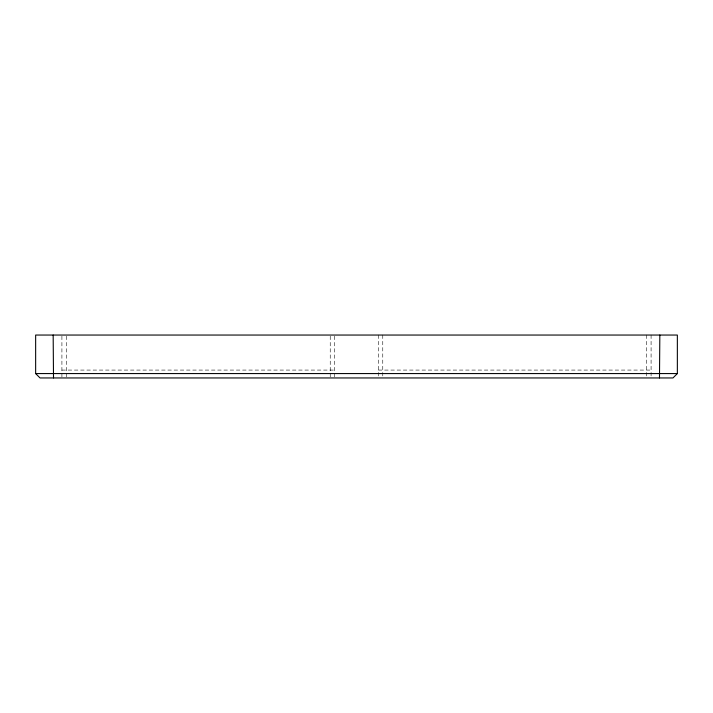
<?xml version="1.0" encoding="UTF-8"?>
<svg xmlns="http://www.w3.org/2000/svg" width="713" height="713" viewBox="0 0 713 713"><rect width="100%" height="100%" fill="white"/><g stroke="black" fill="none" stroke-linecap="round" stroke-linejoin="round"><path stroke-width="0.53" stroke-dasharray="3.56 2.67" d="M61.915 370.074L334.611 370.074M378.389 370.074L651.085 370.074M651.085 335.048L651.085 376.963M646.709 335.048L646.709 376.963M382.765 335.048L382.765 376.963M378.389 335.048L378.389 376.963M334.611 336.144L334.611 376.963M330.235 336.144L330.235 376.963M66.291 336.144L66.291 376.963M61.915 336.144L61.915 376.963"/><path stroke-width="1.07" d="M659.489 377.952L659.837 335.048M677.35 373.567L672.974 377.952L40.026 377.952L35.65 373.567L35.65 335.048L677.35 335.048L677.35 373.567L35.65 373.567M53.511 377.952L53.163 335.048"/></g></svg>
